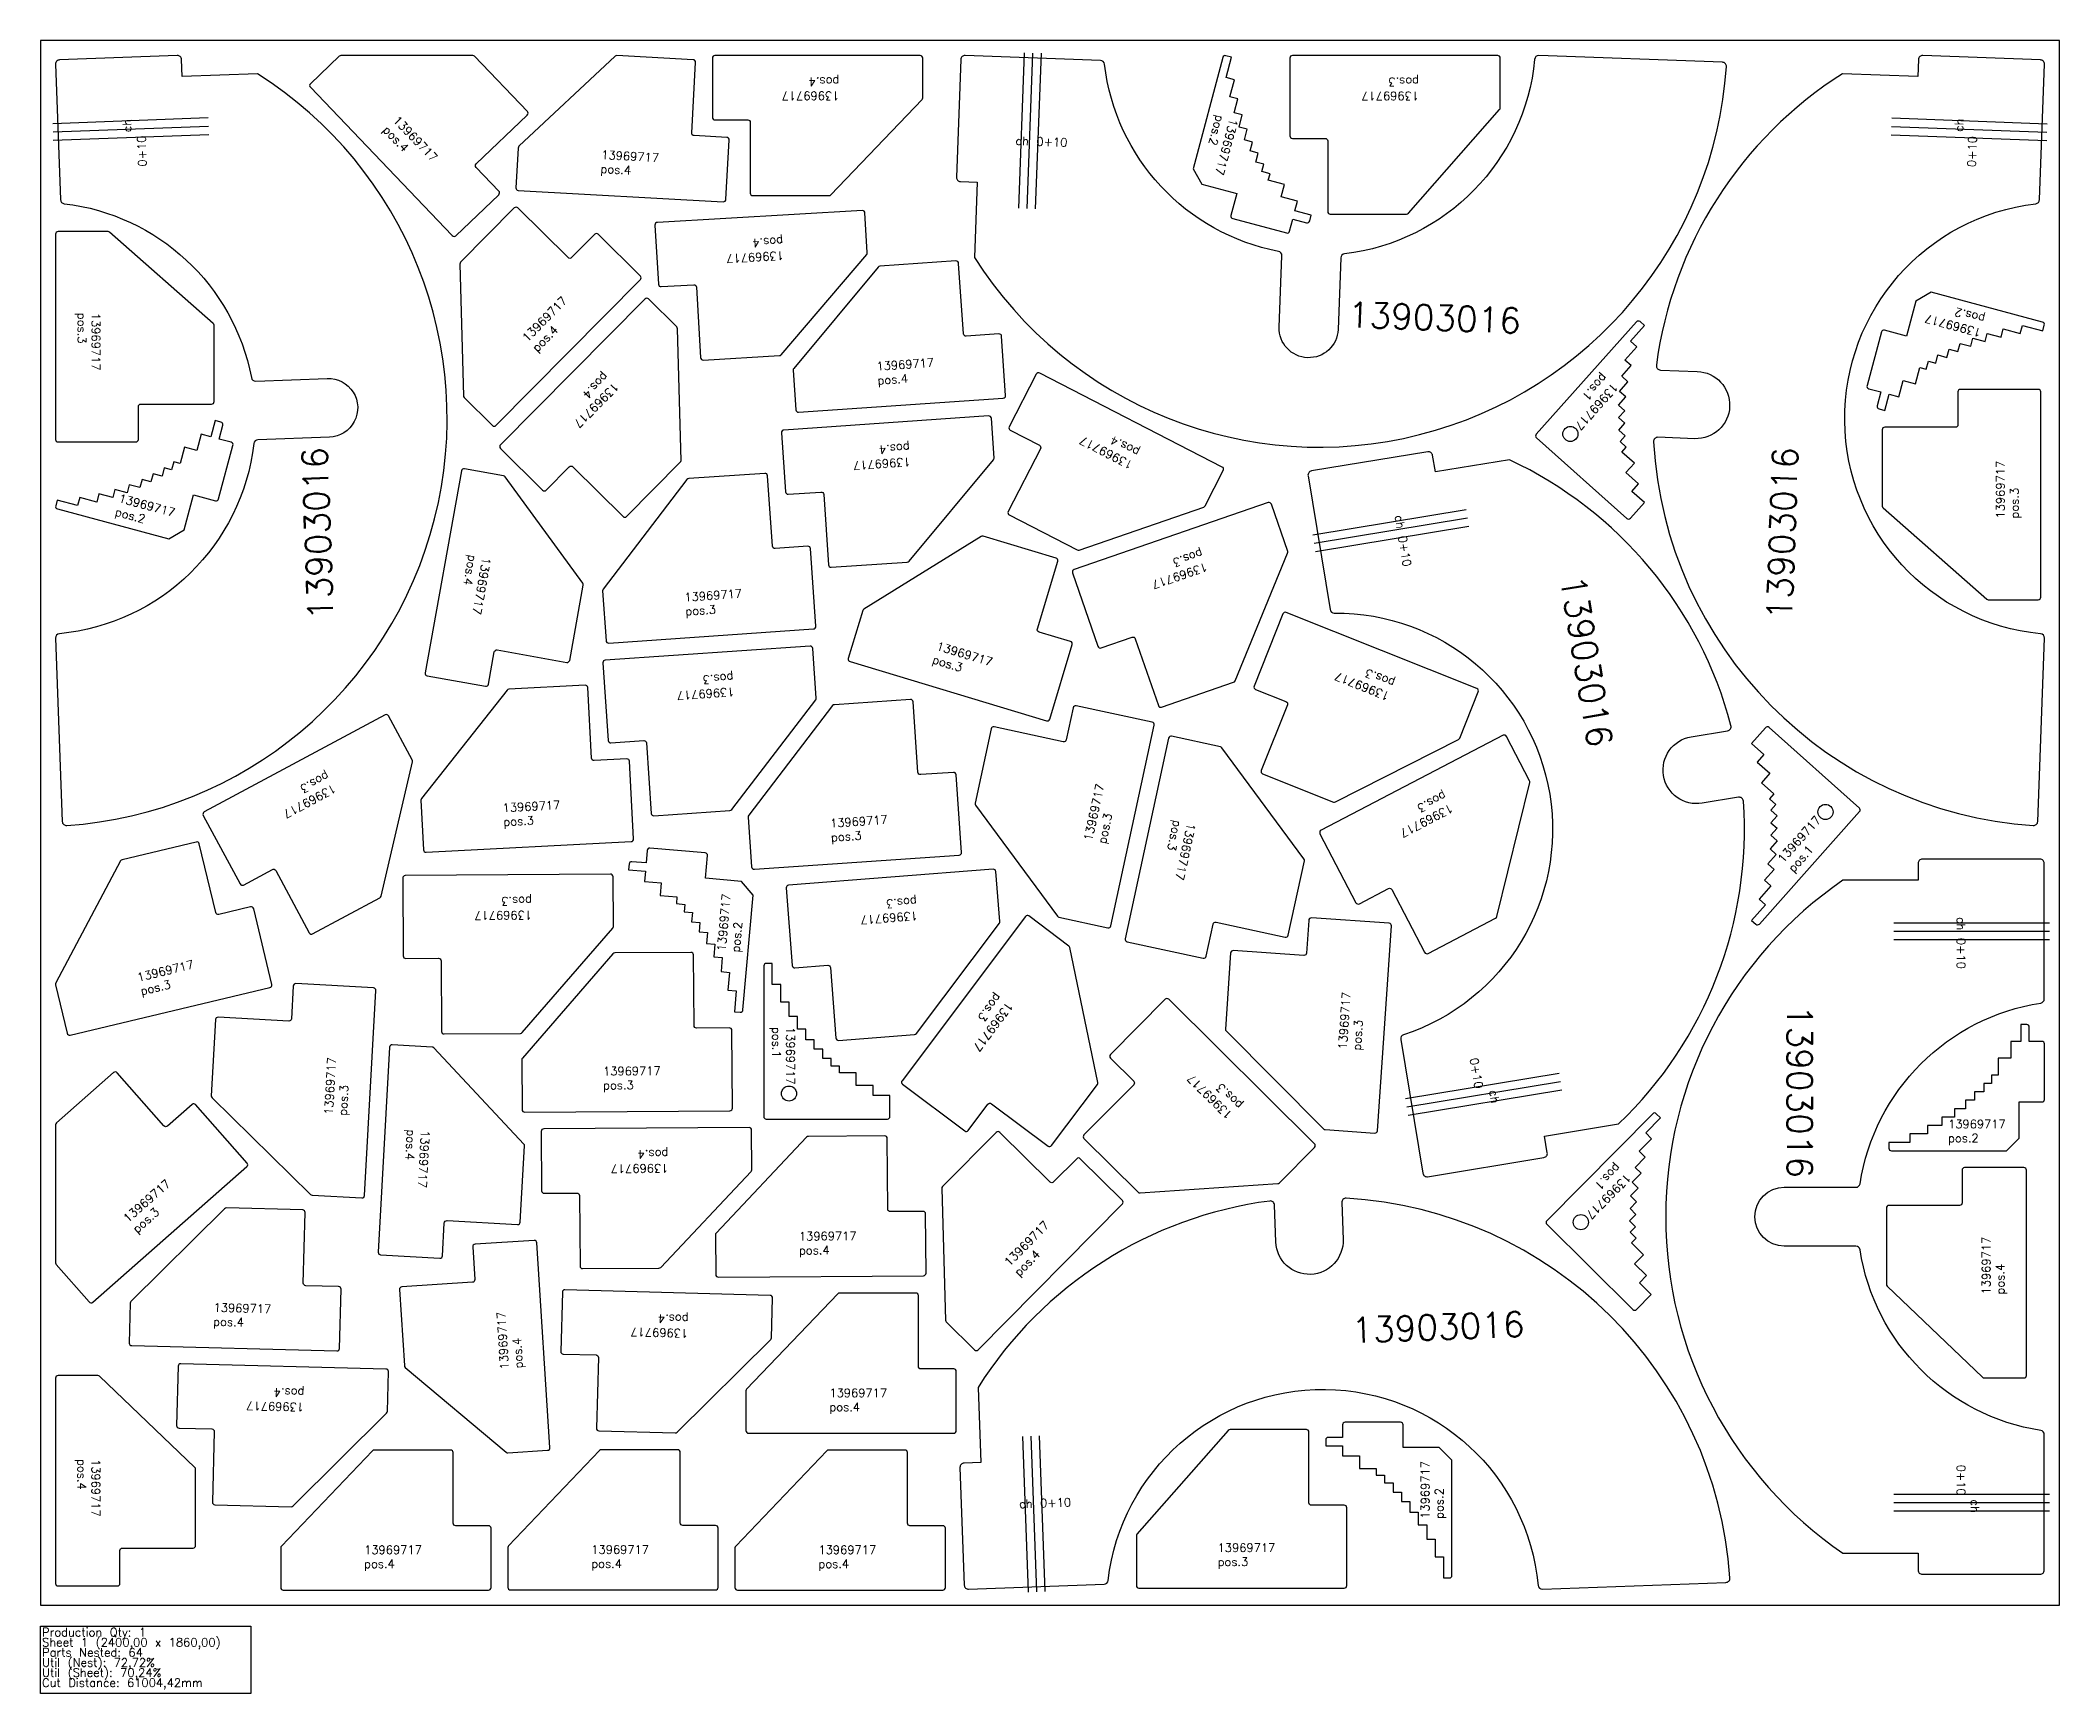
# Model space of a CAD drawing. Header units: millimetres. Extents: x 0 to 2400, y -105 to 1860.
import ezdxf

# ---------------------------------------------------------------- set-up
doc = ezdxf.new("R2010")
doc.units = ezdxf.units.MM
for name, color, linetype in [('13903016', 7, 'Continuous'), ('13969717', 7, 'Continuous'), ('Chanfro', 7, 'Continuous'), ('sheet', 24, 'Continuous'), ('Stats', 7, 'Continuous'), ('Texto', 7, 'Continuous')]:
    doc.layers.add(name, color=color, linetype=linetype)
doc.styles.get("Standard").update_dxf_attribs({"font": 'txt.shx'})

msp = doc.modelspace()

# ---------------------------------------------------------------- linework, layer by layer
at = {"color": 1}
for centre in [(1818.5, 1392.2), (2121.7, 942.9), (889.8, 608.2), (1831, 455.3)]:
    msp.add_circle(centre, 9, dxfattribs=at)
at = {"layer": '13903016', "color": 1}
for points in [[(255.9, 1455.1), (340.9, 1458.2, -1.000003), (343.5, 1388.3), (258.5, 1385.2, 0.370002), (253.7, 1380.8, -0.353805), (22.6, 1154.8, 0.397533), (18, 1149.6), (26, 931.6, 0.423398), (31.4, 926.8, 0.725021), (257.9, 1820.4), (168.7, 1817.2), (167.9, 1837.2, 0.414214), (162.7, 1842), (22.8, 1836.8, 0.414214), (18, 1831.7), (23.9, 1670.7, 0.370002), (28.3, 1665.9, -0.327026), (250.8, 1459.2, 0.370002)], [(1475.6, 1604.1, 0.370002), (1471.6, 1609.2, -0.327026), (1264.8, 1831.7, 0.370002), (1260, 1836.1), (1099.1, 1842, 0.414214), (1093.9, 1837.2), (1088.8, 1697.3, 0.414214), (1093.6, 1692.1), (1113.6, 1691.3), (1110.3, 1602.1, 0.725021), (2004, 1828.6, 0.423398), (1999.2, 1834), (1781.1, 1842, 0.397533), (1776, 1837.4, -0.353805), (1550, 1606.3, 0.370002), (1545.6, 1601.5), (1542.4, 1516.5, -0.999999), (1472.5, 1519.1)], [(2231.3, 1817.2), (2142.1, 1820.4, 0.222533), (1920.7, 1473.8, 0.441988), (1925.5, 1468.2), (1969.3, 1466.5, -0.999998), (1966.4, 1386.6), (1922.5, 1388.2, 0.441988), (1917.3, 1382.9, 0.378017), (2368.6, 926.8, 0.423398), (2374, 931.6), (2382, 1149.6, 0.397533), (2377.4, 1154.8, -0.899899), (2371.7, 1665.9, 0.370002), (2376.1, 1670.7), (2382, 1831.7, 0.414214), (2377.2, 1836.8), (2237.3, 1842, 0.414214), (2232.1, 1837.2)], [(1620.3, 678.1, 0.370002), (1616.9, 672.5), (1643.1, 513.6, 0.414214), (1648.8, 509.4), (1787, 532.2, 0.414214), (1791.1, 537.9), (1787.8, 557.6), (1875.9, 572.1, 0.222533), (2024.2, 955.8, 0.441988), (2018.4, 960.4), (1975.1, 953.3, -0.999998), (1962.1, 1032.2), (2005.4, 1039.4, 0.441988), (2009.4, 1045.6, 0.222533), (1746.1, 1361.5), (1658, 1347), (1654.7, 1366.8, 0.414214), (1649, 1370.9), (1510.8, 1348.2, 0.414214), (1506.7, 1342.4), (1532.9, 1183.5, 0.370002), (1537.8, 1179.3, -0.857379)], [(2162.8, 501, -0.327026), (2377.6, 715.8, 0.370002), (2381.8, 720.7), (2381.8, 881.8, 0.414214), (2376.8, 886.8), (2236.8, 886.8, 0.414214), (2231.8, 881.8), (2231.8, 861.8), (2142.5, 861.8, 0.526821), (2142.5, 61.8), (2231.8, 61.8), (2231.8, 41.8, 0.414214), (2236.8, 36.8), (2376.8, 36.8, 0.414214), (2381.8, 41.8), (2381.8, 202.9, 0.370002), (2377.6, 207.8, -0.327026), (2162.8, 422.6, 0.370002), (2157.9, 426.8), (2072.8, 426.8, -0.999999), (2072.8, 496.8), (2157.9, 496.8, 0.370002)], [(1117.8, 169.8), (1097.8, 169.1, 0.414214), (1093, 163.9), (1098.1, 24, 0.414214), (1103.3, 19.2), (1264.3, 25.1, 0.370002), (1269.1, 29.5, -0.899899), (1780.2, 23.7, 0.397533), (1785.3, 19.2), (2003.4, 27.2, 0.423398), (2008.2, 32.5, 0.378017), (1552, 483.8, 0.441988), (1546.8, 478.6), (1548.4, 434.8, -0.999996), (1468.4, 431.8), (1466.8, 475.7, 0.441988), (1461.2, 480.5, 0.222533), (1114.5, 259)]]:
    msp.add_lwpolyline(points, format="xyb", close=True, dxfattribs=at)
at = {"layer": '13969717', "color": 1}
for points in [[(320.9, 1804.2), (489.6, 1627.9, 0.414214), (493.8, 1627.8), (544.8, 1676.5, 0.414214), (544.9, 1680.8), (517.9, 1709, -0.414214), (518, 1713.2), (578.7, 1771.3, 0.414214), (578.8, 1775.5), (516.1, 1841.1, 0.204693), (513.9, 1842), (357.3, 1842, 0.193144), (355.2, 1841.2), (321, 1808.5, 0.414214)], [(568, 1681.7), (811.7, 1668.3, 0.414214), (814.8, 1671.1), (818.7, 1741.5, 0.414214), (815.9, 1744.7), (776.9, 1746.8, -0.414214), (774.1, 1750), (778.7, 1833.8, 0.414214), (775.9, 1837), (685.3, 1842, 0.204693), (683.1, 1841.2), (568.8, 1734.1, 0.193144), (567.8, 1732), (565.2, 1684.8, 0.414214)], [(1045.7, 1842), (801.7, 1842, 0.414214), (798.7, 1839), (798.7, 1768.5, 0.414214), (801.7, 1765.5), (840.7, 1765.5, -0.414214), (843.7, 1762.5), (843.7, 1678.5, 0.414214), (846.7, 1675.5), (937.5, 1675.5, 0.204693), (939.6, 1676.4), (1047.9, 1789.6, 0.193144), (1048.7, 1791.7), (1048.7, 1839, 0.414214)], [(1415.9, 1840), (1409.1, 1841.8, 0.414214), (1405.4, 1839.7), (1370, 1707.4), (1380.6, 1689), (1422.1, 1677.9), (1415.1, 1651.8, 0.414214), (1417.3, 1648.1), (1481, 1631.1, 0.414214), (1484.7, 1633.2), (1488.6, 1647.7), (1505, 1643.3, 0.414214), (1508.7, 1645.4), (1510.5, 1652.1), (1491.2, 1657.3), (1494.3, 1668.9), (1474.9, 1674.1), (1478.8, 1688.6), (1459.5, 1693.8), (1461.6, 1701.5), (1451.9, 1704.1), (1454.2, 1712.8), (1444.6, 1715.4), (1447.4, 1726), (1437.8, 1728.6), (1440.6, 1739.2), (1431, 1741.8), (1434.3, 1754.3), (1424.7, 1756.9), (1428.6, 1771.4), (1418.9, 1774), (1423.3, 1790.4), (1413.6, 1793), (1419.1, 1813.3), (1409.4, 1815.9)], [(1732.1, 1842), (1488.1, 1842, 0.414214), (1485.1, 1839), (1485.1, 1746.5, 0.414214), (1488.1, 1743.5), (1527.1, 1743.5, -0.414214), (1530.1, 1740.5), (1530.1, 1656.5, 0.414214), (1533.1, 1653.5), (1623.8, 1653.5, 0.215533), (1626, 1654.5), (1734.4, 1777.7, 0.182397), (1735.1, 1779.6), (1735.1, 1839, 0.414214)], [(541.5, 1402.3), (713.2, 1575.7, 0.414214), (713.2, 1579.9), (663.1, 1629.6, 0.414214), (658.9, 1629.5), (631.4, 1601.8, -0.414214), (627.2, 1601.8), (567.5, 1660.9, 0.414214), (563.3, 1660.9), (499.4, 1596.4, 0.204693), (498.6, 1594.2), (502.8, 1437.7, 0.193144), (503.7, 1435.6), (537.3, 1402.3, 0.414214)], [(977, 1657.7), (733.4, 1643.7, 0.414214), (730.5, 1640.5), (734.6, 1570.1, 0.414214), (737.8, 1567.3), (776.7, 1569.6, -0.414214), (779.9, 1566.7), (784.7, 1482.9, 0.414214), (787.9, 1480.1), (878.4, 1485.3, 0.204693), (880.5, 1486.3), (982.1, 1605.5, 0.193144), (982.8, 1607.7), (980.1, 1654.9, 0.414214)], [(18, 1629.7), (18, 1385.7, 0.414214), (21, 1382.7), (113.5, 1382.7, 0.414214), (116.5, 1385.7), (116.5, 1424.7, -0.414214), (119.5, 1427.7), (203.5, 1427.7, 0.414214), (206.5, 1430.7), (206.5, 1521.4, 0.215533), (205.5, 1523.6), (82.3, 1632, 0.182397), (80.4, 1632.7), (21, 1632.7, 0.414214)], [(901.1, 1418.1), (1144.5, 1434.8, 0.414214), (1147.3, 1438), (1142.5, 1508.3, 0.414214), (1139.3, 1511.1), (1100.4, 1508.5, -0.414214), (1097.2, 1511.2), (1091.4, 1595, 0.414214), (1088.2, 1597.8), (997.7, 1591.6, 0.204693), (995.6, 1590.6), (895.4, 1470.2, 0.193144), (894.7, 1468.1), (897.9, 1420.9, 0.414214)], [(2380, 1514.8), (2381.8, 1521.6, 0.414214), (2379.7, 1525.2), (2247.4, 1560.7), (2229, 1550.1), (2217.9, 1508.6), (2191.8, 1515.5, 0.414214), (2188.1, 1513.4), (2171.1, 1449.7, 0.414214), (2173.2, 1446), (2187.7, 1442.1), (2183.3, 1425.7, 0.414214), (2185.4, 1422), (2192.1, 1420.2), (2197.3, 1439.5), (2208.9, 1436.4), (2214.1, 1455.7), (2228.6, 1451.9), (2233.8, 1471.2), (2241.5, 1469.1), (2244.1, 1478.8), (2252.8, 1476.4), (2255.4, 1486.1), (2266, 1483.2), (2268.6, 1492.9), (2279.2, 1490.1), (2281.8, 1499.7), (2294.3, 1496.4), (2296.9, 1506), (2311.4, 1502.1), (2314, 1511.8), (2330.4, 1507.4), (2333, 1517), (2353.3, 1511.6), (2355.9, 1521.3)], [(718.5, 1552.6), (546.8, 1379.3, 0.414214), (546.8, 1375), (596.9, 1325.4, 0.414214), (601.2, 1325.4), (628.6, 1353.1, -0.414214), (632.9, 1353.2), (692.5, 1294.1, 0.414214), (696.8, 1294.1), (760.6, 1358.5, 0.204693), (761.5, 1360.7), (757.3, 1517.3, 0.193144), (756.4, 1519.4), (722.8, 1552.7, 0.414214)], [(1883.2, 1419.8), (1875.8, 1426.5), (1884.4, 1436.2), (1877, 1442.8), (1886.9, 1454), (1879.5, 1460.7), (1890.8, 1473.4), (1883.3, 1480), (1897.3, 1495.7), (1889.8, 1502.4), (1906.5, 1521), (1901.3, 1525.7, 0.414214), (1897, 1525.4), (1777.9, 1391.8, 0.414214), (1778.1, 1387.6), (1885.6, 1291.8, 0.414214), (1889.8, 1292), (1906.5, 1310.7), (1891.6, 1324), (1899.5, 1332.9), (1884.6, 1346.2), (1894.6, 1357.4), (1879.7, 1370.7), (1885, 1376.7), (1877.5, 1383.4), (1883.5, 1390.1), (1876.1, 1396.7), (1883.4, 1405), (1875.9, 1411.6)], [(1404.7, 1352.9), (1187.8, 1464.6, 0.414214), (1183.7, 1463.3), (1151.5, 1400.6, 0.414214), (1152.8, 1396.6), (1187.4, 1378.7, -0.414214), (1188.7, 1374.7), (1150.3, 1300, 0.414214), (1151.6, 1295.9), (1232.2, 1254.4, 0.204693), (1234.6, 1254.2), (1382.7, 1305.3, 0.193144), (1384.3, 1306.8), (1406, 1348.8, 0.414214)], [(2377.6, 1198.2), (2377.6, 1442.2, 0.414214), (2374.6, 1445.2), (2282.1, 1445.2, 0.414214), (2279.1, 1442.2), (2279.1, 1403.2, -0.414214), (2276.1, 1400.2), (2192.1, 1400.2, 0.414214), (2189.1, 1397.2), (2189.1, 1306.5, 0.215533), (2190.1, 1304.3), (2313.3, 1195.9, 0.182397), (2315.2, 1195.2), (2374.6, 1195.2, 0.414214)], [(20, 1313.5), (18.2, 1306.7, 0.414214), (20.3, 1303.1), (152.6, 1267.6), (171, 1278.2), (182.1, 1319.7), (208.2, 1312.7, 0.414214), (211.9, 1314.9), (228.9, 1378.6, 0.414214), (226.8, 1382.3), (212.3, 1386.2), (216.7, 1402.6, 0.414214), (214.6, 1406.3), (207.9, 1408.1), (202.7, 1388.8), (191.1, 1391.9), (185.9, 1372.6), (171.4, 1376.4), (166.2, 1357.1), (158.5, 1359.2), (155.9, 1349.5), (147.2, 1351.9), (144.6, 1342.2), (134, 1345), (131.4, 1335.4), (120.8, 1338.2), (118.2, 1328.6), (105.7, 1331.9), (103.1, 1322.3), (88.6, 1326.2), (86, 1316.5), (69.6, 1320.9), (67, 1311.2), (46.7, 1316.7), (44.1, 1307)], [(1127.1, 1413.6), (883.6, 1396.9, 0.414214), (880.8, 1393.7), (885.7, 1323.3, 0.414214), (888.9, 1320.5), (927.8, 1323.2, -0.414214), (931, 1320.4), (936.7, 1236.6, 0.414214), (939.9, 1233.8), (1030.4, 1240, 0.204693), (1032.5, 1241.1), (1132.8, 1361.5, 0.193144), (1133.5, 1363.6), (1130.3, 1410.8, 0.414214)], [(500.4, 1348.4), (457.3, 1108.3, 0.414214), (459.7, 1104.8), (529.1, 1092.3, 0.414214), (532.6, 1094.7), (539.5, 1133.1, -0.414214), (543, 1135.5), (625.6, 1120.7, 0.414214), (629.1, 1123.1), (645.2, 1212.4, 0.204693), (644.6, 1214.7), (552.4, 1341.3, 0.193144), (550.5, 1342.5), (503.9, 1350.8, 0.414214)], [(675.5, 1143.7), (918.9, 1160.4, 0.414214), (921.7, 1163.6), (915.4, 1255.9, 0.414214), (912.2, 1258.7), (873.3, 1256, -0.414214), (870.1, 1258.8), (864.3, 1342.6, 0.414214), (861.1, 1345.4), (770.7, 1339.2, 0.215533), (768.5, 1338), (668.8, 1207.7, 0.182397), (668.2, 1205.7), (672.3, 1146.5, 0.414214)], [(1459.3, 1310.6), (1228.6, 1231, 0.414214), (1226.8, 1227.2), (1256.9, 1139.8, 0.414214), (1260.7, 1137.9), (1297.6, 1150.6, -0.414214), (1301.4, 1148.8), (1328.8, 1069.4, 0.414214), (1332.6, 1067.5), (1418.3, 1097, 0.215533), (1420.1, 1098.7), (1482.4, 1250.5, 0.182397), (1482.5, 1252.6), (1463.1, 1308.7, 0.414214)], [(962.3, 1121.6), (1195.9, 1051.2, 0.414214), (1199.7, 1053.2), (1226.4, 1141.8, 0.414214), (1224.4, 1145.5), (1187, 1156.8, -0.414214), (1185, 1160.5), (1209.2, 1240.9, 0.414214), (1207.2, 1244.7), (1120.4, 1270.8, 0.215533), (1118, 1270.5), (978.7, 1183.9, 0.182397), (977.4, 1182.2), (960.3, 1125.4, 0.414214)], [(1707.4, 1089.6), (1480.8, 1180.1, 0.414214), (1476.9, 1178.4), (1442.6, 1092.5, 0.414214), (1444.3, 1088.6), (1480.5, 1074.1, -0.414214), (1482.2, 1070.2), (1451, 992.2, 0.414214), (1452.7, 988.3), (1536.9, 954.7, 0.215533), (1539.4, 954.8), (1685.6, 1029, 0.182397), (1687.1, 1030.6), (1709.1, 1085.7, 0.414214)], [(914.8, 1140.1), (671.4, 1123.4, 0.414214), (668.6, 1120.2), (675, 1027.9, 0.414214), (678.2, 1025.1), (717.1, 1027.8, -0.414214), (720.3, 1025), (726, 941.2, 0.414214), (729.2, 938.4), (819.6, 944.6, 0.215533), (821.8, 945.8), (921.5, 1076, 0.182397), (922.1, 1078), (918, 1137.3, 0.414214)], [(458.5, 895), (702.2, 907.7, 0.414214), (705, 910.8), (700.2, 1003.2, 0.414214), (697.1, 1006), (658.1, 1004, -0.414214), (655, 1006.8), (650.6, 1090.7, 0.414214), (647.4, 1093.6), (556.9, 1088.9, 0.215533), (554.7, 1087.7), (452.9, 959.1, 0.182397), (452.3, 957.1), (455.3, 897.8, 0.414214)], [(409.8, 1058.3), (194.8, 942.9, 0.414214), (193.6, 938.8), (237.3, 857.3, 0.414214), (241.4, 856.1), (275.7, 874.5, -0.414214), (279.8, 873.3), (319.5, 799.3, 0.414214), (323.6, 798.1), (403.4, 840.9, 0.215533), (404.9, 842.9), (442.2, 1002.6, 0.182397), (441.9, 1004.7), (413.8, 1057.1, 0.414214)], [(848.6, 874.9), (1092, 891.7, 0.414214), (1094.8, 894.9), (1088.4, 987.2, 0.414214), (1085.2, 990), (1046.3, 987.3, -0.414214), (1043.1, 990.1), (1037.3, 1073.9, 0.414214), (1034.1, 1076.7), (943.7, 1070.4, 0.215533), (941.5, 1069.3), (841.9, 939, 0.182397), (841.3, 936.9), (845.4, 877.7, 0.414214)], [(1272.2, 807.5), (1323.9, 1046, 0.414214), (1321.6, 1049.6), (1231.2, 1069.1, 0.414214), (1227.6, 1066.8), (1219.3, 1028.7, -0.414214), (1215.8, 1026.4), (1133.7, 1044.2, 0.414214), (1130.1, 1041.9), (1110.9, 953.3, 0.215533), (1111.4, 950.9), (1208.9, 818.9, 0.182397), (1210.6, 817.8), (1268.7, 805.2, 0.414214)], [(1341, 1030.7), (1289.4, 792.3, 0.414214), (1291.7, 788.7), (1382.1, 769.1, 0.414214), (1385.6, 771.4), (1393.9, 809.5, -0.414214), (1397.5, 811.8), (1479.6, 794, 0.414214), (1483.1, 796.3), (1502.3, 884.9, 0.215533), (1501.8, 887.3), (1404.4, 1019.3, 0.182397), (1402.6, 1020.5), (1344.6, 1033, 0.414214)], [(1738.5, 1034), (1522.2, 921.2, 0.414214), (1520.9, 917.1), (1563.7, 835.1, 0.414214), (1567.8, 833.8), (1602.3, 851.9, -0.414214), (1606.4, 850.6), (1645.2, 776.1, 0.414214), (1649.3, 774.8), (1729.6, 816.8, 0.215533), (1731.2, 818.7), (1770.3, 978, 0.182397), (1770, 980.1), (1742.6, 1032.7, 0.414214)], [(2056.9, 915.3), (2064.4, 908.6), (2055.8, 898.9), (2063.2, 892.3), (2053.2, 881.1), (2060.7, 874.4), (2049.4, 861.7), (2056.8, 855.1), (2042.9, 839.4), (2050.3, 832.7), (2033.7, 814.1), (2038.9, 809.4, 0.414214), (2043.2, 809.7), (2162.3, 943.3, 0.414214), (2162, 947.5), (2054.6, 1043.3, 0.414214), (2050.3, 1043.1), (2033.7, 1024.4), (2048.6, 1011.1), (2040.6, 1002.2), (2055.6, 988.9), (2045.6, 977.7), (2060.5, 964.4), (2055.2, 958.4), (2062.6, 951.7), (2056.7, 945), (2064.1, 938.4), (2056.8, 930.1), (2064.3, 923.5)], [(35.5, 677.7), (272.8, 734.3, 0.414214), (275, 737.9), (253.6, 827.9, 0.414214), (249.9, 830.1), (212, 821.1, -0.414214), (208.4, 823.3), (188.9, 905, 0.414214), (185.3, 907.2), (97.1, 886.2, 0.215533), (95.1, 884.7), (18.4, 739.7, 0.182397), (18.1, 737.6), (31.9, 679.9, 0.414214)], [(824.9, 705.5), (831.9, 704.9, 0.414214), (835.1, 707.6), (847.1, 844.1), (833.4, 860.3), (790.6, 864.1), (793, 891, 0.414214), (790.2, 894.2), (724.5, 900, 0.414214), (721.2, 897.3), (719.9, 882.3), (703, 883.8, 0.414214), (699.7, 881.1), (699.1, 874.1), (719.1, 872.4), (718, 860.4), (737.9, 858.7), (736.6, 843.7), (756.6, 842), (755.9, 834), (765.8, 833.1), (765, 824.2), (775, 823.3), (774, 812.3), (784, 811.5), (783, 800.5), (793, 799.6), (791.9, 786.7), (801.8, 785.8), (800.5, 770.9), (810.5, 770), (809, 753.1), (819, 752.2), (817.1, 731.3), (827.1, 730.4)], [(677.5, 869), (433.5, 867.3, 0.414214), (430.6, 864.3), (431.2, 771.8, 0.414214), (434.2, 768.8), (473.2, 769.1, -0.414214), (476.2, 766.1), (476.8, 682.1, 0.414214), (479.8, 679.1), (570.5, 679.7, 0.215533), (572.7, 680.8), (680.2, 804.7, 0.182397), (681, 806.6), (680.6, 866, 0.414214)], [(1132.5, 874.8), (889.3, 855.9, 0.414214), (886.5, 852.6), (893.7, 760.4, 0.414214), (896.9, 757.7), (935.8, 760.7, -0.414214), (939, 757.9), (945.5, 674.2, 0.414214), (948.7, 671.4), (1039.1, 678.5, 0.215533), (1041.3, 679.6), (1139.8, 810.8, 0.182397), (1140.3, 812.8), (1135.7, 872, 0.414214)], [(1170.7, 818.7), (1024.2, 623.5, 0.414214), (1024.7, 619.3), (1098.7, 563.8, 0.414214), (1102.9, 564.4), (1126.3, 595.6, -0.414214), (1130.5, 596.2), (1197.7, 545.7, 0.414214), (1201.9, 546.3), (1256.3, 618.8, 0.215533), (1256.9, 621.2), (1223.5, 781.8, 0.182397), (1222.3, 783.6), (1174.9, 819.3, 0.414214)], [(1589.3, 564), (1605.8, 807.5, 0.414214), (1603, 810.7), (1510.7, 816.9, 0.414214), (1507.5, 814.1), (1504.9, 775.2, -0.414214), (1501.7, 772.4), (1417.9, 778.1, 0.414214), (1414.7, 775.3), (1408.6, 684.9, 0.215533), (1409.4, 682.6), (1525, 566.1, 0.182397), (1526.9, 565.3), (1586.1, 561.3, 0.414214)], [(575.6, 586.1), (819.6, 587.8, 0.414214), (822.5, 590.8), (821.9, 683.3, 0.414214), (818.9, 686.3), (779.9, 686, -0.414214), (776.9, 689), (776.3, 773, 0.414214), (773.3, 776), (682.6, 775.3, 0.215533), (680.4, 774.3), (572.9, 650.4, 0.182397), (572.1, 648.4), (572.5, 589.1, 0.414214)], [(919.8, 671.9), (909.8, 671.9), (909.9, 684.9), (899.9, 684.9), (899.9, 699.9), (889.9, 699.9), (889.9, 716.9), (879.9, 716.9), (879.9, 737.9), (869.9, 737.9), (869.9, 762.9), (862.9, 762.9, 0.414214), (859.9, 759.9), (859.8, 580.9, 0.414214), (862.8, 577.9), (1006.8, 577.9, 0.414214), (1009.8, 580.9), (1009.8, 605.9), (989.8, 605.9), (989.8, 617.9), (969.8, 617.9), (969.8, 632.9), (949.8, 632.9), (949.8, 640.9), (939.8, 640.9), (939.8, 649.9), (929.8, 649.9), (929.8, 660.9), (919.8, 660.9)], [(385.3, 486.9), (398.8, 730.6, 0.414214), (396, 733.7), (303.7, 738.9, 0.414214), (300.5, 736), (298.3, 697.1, -0.414214), (295.2, 694.3), (211.3, 698.9, 0.414214), (208.1, 696.1), (203.1, 605.6, 0.215533), (204, 603.3), (320.9, 488.3, 0.182397), (322.9, 487.4), (382.1, 484.1, 0.414214)], [(1514.4, 548.5), (1341.1, 720.3, 0.414214), (1336.9, 720.3), (1271.8, 654.6, 0.414214), (1271.8, 650.4), (1299.5, 622.9, -0.414214), (1299.5, 618.7), (1240.3, 559.1, 0.414214), (1240.3, 554.8), (1304.7, 491, 0.215533), (1307, 490.1), (1470.6, 501.2, 0.182397), (1472.6, 502.1), (1514.4, 544.2, 0.414214)], [(2197, 550.2), (2197, 543.2, 0.414214), (2200, 540.2), (2337, 540.2), (2352, 555.2), (2352, 598.2), (2379, 598.2, 0.414214), (2382, 601.2), (2382, 667.2, 0.414214), (2379, 670.2), (2364, 670.2), (2364, 687.2, 0.414214), (2361, 690.2), (2354, 690.2), (2354, 670.2), (2342, 670.2), (2342, 650.2), (2327, 650.2), (2327, 630.2), (2319, 630.2), (2319, 620.2), (2310, 620.2), (2310, 610.2), (2299, 610.2), (2299, 600.2), (2288, 600.2), (2288, 590.2), (2275, 590.2), (2275, 580.2), (2260, 580.2), (2260, 570.2), (2243, 570.2), (2243, 560.2), (2222, 560.2), (2222, 550.2)], [(415.1, 663.3), (401.6, 419.6, 0.414214), (404.4, 416.5), (474.8, 412.6, 0.414214), (478, 415.4), (480.1, 454.3, -0.414214), (483.3, 457.2), (567.2, 452.5, 0.414214), (570.3, 455.3), (575.4, 545.9, 0.204693), (574.6, 548.1), (467.6, 662.5, 0.193144), (465.5, 663.5), (418.3, 666.1, 0.414214)], [(62.2, 360.2), (245.4, 521.4, 0.414214), (245.6, 525.6), (184.5, 595.1, 0.414214), (180.3, 595.3), (151, 569.6, -0.414214), (146.8, 569.8), (91.3, 632.9, 0.414214), (87.1, 633.2), (19, 573.3, 0.215533), (18, 571), (18, 407, 0.182397), (18.7, 405), (58, 360.5, 0.414214)], [(1897.2, 479.5), (1890, 486.5), (1899.2, 495.8), (1892.1, 502.8), (1902.6, 513.5), (1895.5, 520.5), (1907.5, 532.6), (1900.4, 539.6), (1915.1, 554.5), (1908, 561.6), (1925.6, 579.4), (1920.6, 584.3, 0.414214), (1916.4, 584.3), (1790.5, 457, 0.414214), (1790.5, 452.8), (1892.9, 351.5, 0.414214), (1897.1, 351.5), (1914.7, 369.3), (1900.5, 383.3), (1908.9, 391.9), (1894.7, 405.9), (1905.3, 416.6), (1891.1, 430.7), (1896.7, 436.4), (1889.6, 443.4), (1895.9, 449.8), (1888.8, 456.8), (1896.5, 464.6), (1889.4, 471.7)], [(842.3, 567.9), (598.3, 566.2, 0.414214), (595.3, 563.2), (595.8, 492.7, 0.414214), (598.8, 489.7), (637.8, 490, -0.414214), (640.8, 487), (641.4, 403, 0.414214), (644.4, 400.1), (735.1, 400.7, 0.204693), (737.3, 401.6), (844.8, 515.6, 0.193144), (845.6, 517.6), (845.3, 564.9, 0.414214)], [(805.8, 390), (1049.7, 391.7, 0.414214), (1052.7, 394.7), (1052.2, 465.2, 0.414214), (1049.2, 468.2), (1010.2, 467.9, -0.414214), (1007.2, 470.9), (1006.6, 554.9, 0.414214), (1003.6, 557.9), (912.9, 557.3, 0.204693), (910.7, 556.3), (803.2, 442.4, 0.193144), (802.4, 440.3), (802.7, 393, 0.414214)], [(1114.5, 303.5), (1286.1, 477, 0.414214), (1286.1, 481.2), (1236, 530.8, 0.414214), (1231.7, 530.8), (1204.3, 503.1, -0.414214), (1200.1, 503), (1140.3, 562.1, 0.414214), (1136.1, 562.1), (1072.3, 497.6, 0.204693), (1071.4, 495.4), (1075.8, 338.8, 0.193144), (1076.7, 336.8), (1110.3, 303.5, 0.414214)], [(2360.6, 273.2), (2360.6, 517.2, 0.414214), (2357.6, 520.2), (2287.1, 520.2, 0.414214), (2284.1, 517.2), (2284.1, 478.2, -0.414214), (2281.1, 475.2), (2197.1, 475.2, 0.414214), (2194.1, 472.2), (2194.1, 381.5, 0.204693), (2195, 379.3), (2308.2, 271, 0.193144), (2310.3, 270.2), (2357.6, 270.2, 0.414214)], [(108.6, 308.6), (352.5, 302.3, 0.414214), (355.5, 305.3), (357.4, 375.7, 0.414214), (354.4, 378.8), (315.5, 379.8, -0.414214), (312.5, 382.9), (314.7, 466.9, 0.414214), (311.8, 469.9), (221.1, 472.3, 0.204693), (218.9, 471.4), (107.7, 361, 0.193144), (106.9, 359), (105.6, 311.7, 0.414214)], [(605.7, 187.4), (590.1, 430.9, 0.414214), (586.9, 433.7), (516.6, 429.2, 0.414214), (513.8, 426), (516.3, 387.1, -0.414214), (513.5, 383.9), (429.6, 378.5, 0.414214), (426.8, 375.3), (432.6, 284.8, 0.204693), (433.7, 282.7), (553.6, 181.9, 0.193144), (555.7, 181.2), (602.9, 184.2, 0.414214)], [(867.4, 368.3), (623.5, 375.1, 0.414214), (620.4, 372.2), (618.5, 301.7, 0.414214), (621.4, 298.6), (660.4, 297.5, -0.414214), (663.3, 294.4), (660.9, 210.5, 0.414214), (663.9, 207.4), (754.5, 204.8, 0.204693), (756.7, 205.7), (868.1, 315.8, 0.193144), (869, 317.9), (870.3, 365.2, 0.414214)], [(841.6, 204.5), (1085.6, 204.5, 0.414214), (1088.6, 207.5), (1088.6, 278, 0.414214), (1085.6, 281), (1046.6, 281, -0.414214), (1043.6, 284), (1043.6, 368, 0.414214), (1040.6, 371), (949.9, 371, 0.204693), (947.7, 370.1), (839.4, 256.9, 0.193144), (838.6, 254.8), (838.6, 207.5, 0.414214)], [(18, 270), (18, 26, 0.414214), (21, 23), (91.5, 23, 0.414214), (94.5, 26), (94.5, 65, -0.414214), (97.5, 68), (181.5, 68, 0.414214), (184.5, 71), (184.5, 161.7, 0.204693), (183.6, 163.9), (70.4, 272.2, 0.193144), (68.3, 273), (21, 273, 0.414214)], [(410.7, 280.8), (166.8, 287.1, 0.414214), (163.7, 284.2), (161.9, 213.7, 0.414214), (164.8, 210.7), (203.8, 209.6, -0.414214), (206.7, 206.6), (204.5, 122.6, 0.414214), (207.4, 119.5), (298.1, 117.2, 0.204693), (300.3, 118.1), (411.5, 228.4, 0.193144), (412.4, 230.5), (413.6, 277.8, 0.414214)], [(1667.7, 32.5), (1674.7, 32.5, 0.414214), (1677.7, 35.5), (1677.7, 172.5), (1662.7, 187.5), (1619.7, 187.5), (1619.7, 214.5, 0.414214), (1616.7, 217.5), (1550.7, 217.5, 0.414214), (1547.7, 214.5), (1547.7, 199.5), (1530.7, 199.5, 0.414214), (1527.7, 196.5), (1527.7, 189.5), (1547.7, 189.5), (1547.7, 177.5), (1567.7, 177.5), (1567.7, 162.5), (1587.7, 162.5), (1587.7, 154.5), (1597.7, 154.5), (1597.7, 145.5), (1607.7, 145.5), (1607.7, 134.5), (1617.7, 134.5), (1617.7, 123.5), (1627.7, 123.5), (1627.7, 110.5), (1637.7, 110.5), (1637.7, 95.5), (1647.7, 95.5), (1647.7, 78.5), (1657.7, 78.5), (1657.7, 57.5), (1667.7, 57.5)], [(1305.7, 20.4), (1549.7, 20.4, 0.414214), (1552.7, 23.4), (1552.7, 115.9, 0.414214), (1549.7, 118.9), (1510.7, 118.9, -0.414214), (1507.7, 121.9), (1507.7, 205.9, 0.414214), (1504.7, 208.9), (1414, 208.9, 0.215533), (1411.8, 207.8), (1303.4, 84.7, 0.182397), (1302.7, 82.7), (1302.7, 23.4, 0.414214)], [(288.6, 18), (532.6, 18, 0.414214), (535.6, 21), (535.6, 91.5, 0.414214), (532.6, 94.5), (493.6, 94.5, -0.414214), (490.6, 97.5), (490.6, 181.5, 0.414214), (487.6, 184.5), (396.9, 184.5, 0.204693), (394.7, 183.6), (286.4, 70.4, 0.193144), (285.6, 68.3), (285.6, 21, 0.414214)], [(558.6, 18.3), (802.6, 18.3, 0.414214), (805.6, 21.3), (805.6, 91.8, 0.414214), (802.6, 94.8), (763.6, 94.8, -0.414214), (760.6, 97.8), (760.6, 181.8, 0.414214), (757.6, 184.8), (666.9, 184.8, 0.204693), (664.7, 183.9), (556.4, 70.7, 0.193144), (555.6, 68.6), (555.6, 21.3, 0.414214)], [(828.6, 18), (1072.6, 18, 0.414214), (1075.6, 21), (1075.6, 91.5, 0.414214), (1072.6, 94.5), (1033.6, 94.5, -0.414214), (1030.6, 97.5), (1030.6, 181.5, 0.414214), (1027.6, 184.5), (936.9, 184.5, 0.204693), (934.7, 183.6), (826.4, 70.4, 0.193144), (825.6, 68.3), (825.6, 21, 0.414214)]]:
    msp.add_lwpolyline(points, format="xyb", close=True, dxfattribs=at)
at = {"layer": 'Chanfro', "color": 1}
for p, q in [((1162.9, 1660.5), (1169.7, 1845.4)), ((1172.9, 1660.1), (1179.7, 1845)), ((1182.9, 1659.8), (1189.7, 1844.7)), ((199.5, 1767.8), (14.6, 1761)), ((199.9, 1757.8), (15, 1751)), ((2200.1, 1757.8), (2385, 1751)), ((2200.5, 1767.8), (2385.4, 1761)), ((200.2, 1747.8), (15.3, 1741)), ((2199.8, 1747.8), (2384.7, 1741)), ((1694.8, 1302), (1512.2, 1271.9)), ((1696.4, 1292.1), (1513.9, 1262.1)), ((1698, 1282.2), (1515.5, 1252.2)), ((2202.8, 811.3), (2387.8, 811.3)), ((2202.8, 801.3), (2387.8, 801.3)), ((2202.8, 791.3), (2387.8, 791.3)), ((1805, 631.9), (1622.5, 601.8)), ((1806.6, 622), (1624.1, 592)), ((1808.3, 612.1), (1625.7, 582.1)), ((1167.2, 200.6), (1173.9, 15.7)), ((1177.1, 201), (1183.9, 16.1)), ((1187.1, 201.4), (1193.9, 16.5)), ((2202.8, 132.2), (2387.8, 132.2)), ((2202.8, 122.2), (2387.8, 122.2)), ((2202.8, 112.2), (2387.8, 112.2))]:
    msp.add_line(p, q, dxfattribs=at)
at = {"layer": 'sheet', "color": 7}
msp.add_lwpolyline([(0, 0), (2400, 0), (2400, 1860), (0, 1860)], close=True, dxfattribs=at)
at = {"layer": 'Stats', "color": 151}
msp.add_lwpolyline([(0, -25), (250, -25), (250, -105), (0, -105), (0, -25)], close=True, dxfattribs=at)

# ---------------------------------------------------------------- texts
at = {"layer": 'Chanfro', "color": 1, "char_height": 10, "width": 84.916}
for s, insert, attachment_point, rotation in [('{\\W4.641158; }ch 0+10', (126.4, 1710.2), 7, 92.1012), ('{\\W4.641158; }ch 0+10', (2273.6, 1710.2), 1, 87.8988), ('ch 0+10', (1220.5, 1733.6), 9, 357.8988), ('ch 0+10', (1629.6, 1235.6), 3, 279.3429), ('ch 0+10', (2277.9, 756.4), 9, 270), ('{\\W4.641158; }ch 0+10', (1725.2, 654.1), 1, 279.3429), ('{\\W4.641158; }ch 0+10', (2277.9, 167.1), 7, 270), ('ch 0+10', (1224.8, 127.6), 3, 2.1012)]:
    msp.add_mtext(s, dxfattribs=dict(at, insert=insert, attachment_point=attachment_point, rotation=rotation))
at = {"layer": 'Stats', "color": 60}
for s, p in [('Sheet 1 (2400,00 x 1860,00)', (2, -49)), ('Production Qty: 1', (2, -37)), ('Parts Nested: 64', (2, -61)), ('Util (Nest): 72,72%', (2, -73)), ('Cut Distance: 61004,42mm', (2, -97)), ('Util (Sheet): 70,24%', (2, -85))]:
    msp.add_text(s, height=10, dxfattribs=at).set_placement(p)
at = {"layer": 'Texto', "color": 1}
for s, insert, char_height, width, attachment_point, rotation in [('13969717\\Ppos.4', (949.6, 1789.1), 10, 75.614, 1, 180), ('13969717\\Ppos.3', (1638.6, 1789), 10, 75.614, 1, 180), ('13969717\\Ppos.4', (425.6, 1771.3), 10, 75.614, 1, 313.727), ('13969717\\Ppos.2', (1423.5, 1765.1), 10, 75.614, 1, 255), ('13969717\\Ppos.4', (667, 1729.2), 10, 75.614, 1, 356.8544), ('13969717\\Ppos.4', (884, 1599.4), 10, 75.614, 1, 183.2914), ('13969717\\Ppos.4', (571.6, 1507.9), 10, 75.614, 1, 45.2741), ('13903016', (1759.2, 1511.7), 30, 209.509, 9, 357.8988), ('13969717\\Ppos.2', (2305.1, 1507.2), 10, 75.614, 1, 165), ('13969717\\Ppos.3', (71, 1536.2), 10, 75.614, 1, 270), ('13969717\\Ppos.4', (688.4, 1447.1), 10, 75.614, 1, 225.2741), ('13969717\\Ppos.4', (993.4, 1477.5), 10, 75.614, 1, 3.9242), ('13969717\\Ppos.1', (1876.2, 1446.9), 10, 75.614, 1, 228.276), ('13903016', (348.3, 1171.6), 30, 209.509, 7, 92.1012), ('13969717\\Ppos.4', (1034.7, 1354.2), 10, 75.614, 1, 183.9259), ('13969717\\Ppos.4', (1295, 1349.8), 10, 75.614, 1, 152.75), ('13903016', (2051.7, 1171.6), 30, 209.509, 1, 87.8988), ('13969717\\Ppos.3', (2324.6, 1291.7), 10, 75.614, 1, 90), ('13969717\\Ppos.2', (94.9, 1321.1), 10, 75.614, 1, 345), ('13969717\\Ppos.4', (535.5, 1244.4), 10, 75.614, 1, 259.8167), ('13969717\\Ppos.3', (1388.2, 1230), 10, 75.614, 1, 199.023), ('13969717\\Ppos.3', (765.1, 1203), 10, 75.614, 1, 3.9256), ('13903016', (1835.8, 1226), 30, 209.509, 1, 279.3429), ('13969717\\Ppos.3', (1067.1, 1145.4), 10, 75.614, 1, 343.2301), ('13969717\\Ppos.3', (825.2, 1080.8), 10, 75.614, 1, 183.9256), ('13969717\\Ppos.3', (1600.9, 1075), 10, 75.614, 1, 158.2351), ('13969717\\Ppos.3', (352.5, 967.3), 10, 75.614, 1, 208.2225), ('13969717\\Ppos.3', (1240.2, 910.1), 10, 75.614, 1, 77.7809), ('13969717\\Ppos.3', (1680.2, 943.8), 10, 75.614, 1, 207.5488), ('13969717\\Ppos.3', (549.1, 952.8), 10, 75.614, 1, 2.9798), ('13969717\\Ppos.3', (938.2, 934.3), 10, 75.614, 1, 3.9474), ('13969717\\Ppos.1', (2063.9, 888.2), 10, 75.614, 1, 48.276), ('13969717\\Ppos.3', (1373.1, 928.1), 10, 75.614, 1, 257.7809), ('13969717\\Ppos.3', (584.4, 815.3), 10, 75.614, 1, 180.3956), ('13969717\\Ppos.2', (804.4, 777.9), 10, 75.614, 1, 85), ('13969717\\Ppos.3', (1043.4, 814.7), 10, 75.614, 1, 184.4483), ('13969717\\Ppos.3', (114.1, 751), 10, 75.614, 1, 13.4311), ('13969717\\Ppos.3', (1156.9, 712), 10, 75.614, 1, 233.1005), ('13969717\\Ppos.3', (1542.7, 660.9), 10, 75.614, 1, 86.1272), ('13903016', (2076, 713.5), 30, 209.509, 7, 270), ('13969717\\Ppos.1', (896.6, 687.4), 10, 75.614, 1, 269.9882), ('13969717\\Ppos.3', (337.5, 583.2), 10, 75.614, 1, 86.8185), ('13969717\\Ppos.3', (668.7, 639.8), 10, 75.614, 1, 0.3956), ('13969717\\Ppos.3', (1410.6, 576.7), 10, 75.614, 1, 135.2248), ('13969717\\Ppos.4', (462.6, 564.3), 10, 75.614, 1, 266.8169), ('13969717\\Ppos.4', (746.5, 514.4), 10, 75.614, 1, 180.3959), ('13969717\\Ppos.3', (97.4, 461.8), 10, 75.614, 1, 41.3478), ('13969717\\Ppos.1', (1891.6, 506.9), 10, 75.614, 1, 225.3089), ('13969717\\Ppos.4', (1144.5, 409.1), 10, 75.614, 1, 45.314), ('13969717\\Ppos.4', (901.5, 443.6), 10, 75.614, 1, 0.3947), ('13969717\\Ppos.4', (2307.7, 369.4), 10, 75.614, 1, 90), ('13969717\\Ppos.4', (206, 359), 10, 75.614, 1, 358.5222), ('13969717\\Ppos.4', (546.8, 280), 10, 75.614, 1, 93.6696), ('13969717\\Ppos.4', (769.8, 318.1), 10, 75.614, 1, 178.3965), ('13903016', (1763.4, 349.4), 30, 209.509, 3, 2.1012), ('13969717\\Ppos.4', (313.2, 230.4), 10, 75.614, 1, 178.5222), ('13969717\\Ppos.4', (937.8, 257.4), 10, 75.614, 1, 0), ('13969717\\Ppos.4', (70.9, 173.8), 10, 75.614, 1, 270), ('13969717\\Ppos.2', (1640.9, 102.8), 10, 75.614, 1, 90), ('13969717\\Ppos.4', (384.8, 70.9), 10, 75.614, 1, 0), ('13969717\\Ppos.4', (924.8, 70.9), 10, 75.614, 1, 360)]:
    msp.add_mtext(s, dxfattribs=dict(at, insert=insert, char_height=char_height, width=width, attachment_point=attachment_point, rotation=rotation))
at = {"layer": 'Texto', "color": 1, "char_height": 10, "width": 75.614, "attachment_point": 1}
for s, insert in [('13969717\\Ppos.2', (2267.4, 577)), ('13969717\\Ppos.3', (1399.2, 73.4)), ('13969717\\Ppos.4', (654.8, 71.2))]:
    msp.add_mtext(s, dxfattribs=dict(at, insert=insert))

doc.saveas('drawing.dxf')
